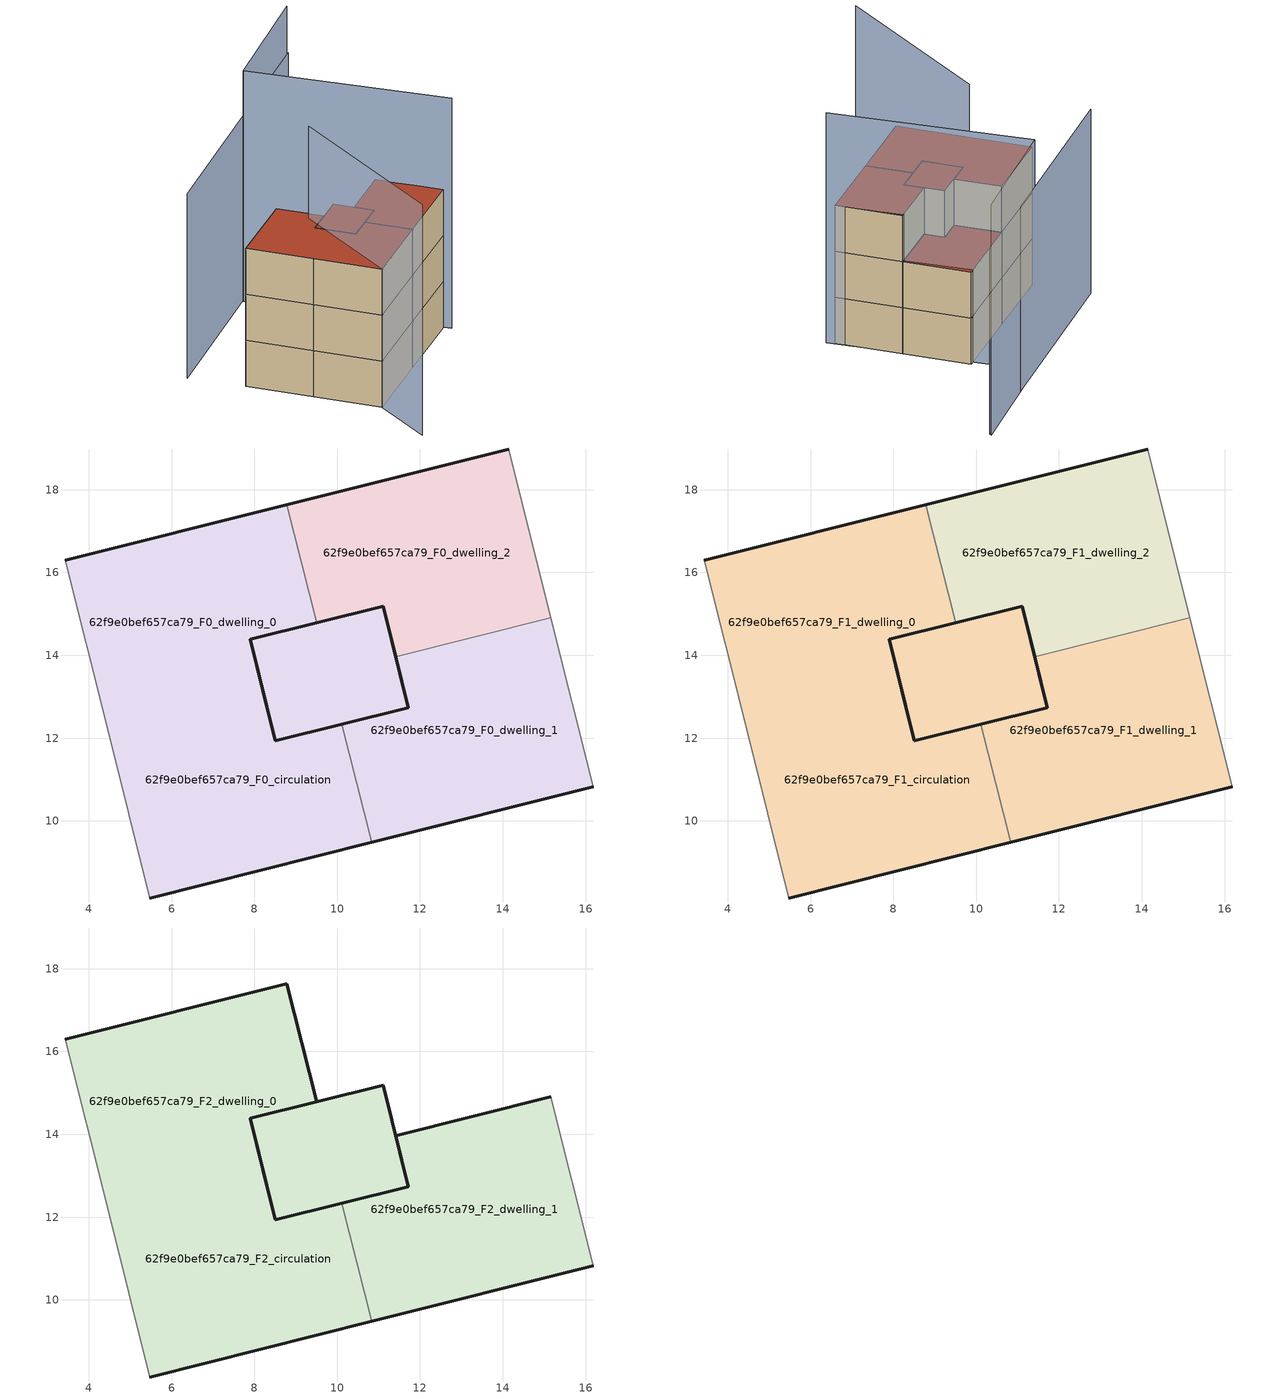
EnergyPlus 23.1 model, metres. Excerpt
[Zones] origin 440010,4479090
62f9e0bef657ca79_F0_dwelling_0
 floor ground (EU_floor_Construction): 8.79,17.64 9.5,14.78 7.9,14.38 8.16,13.34 8.2,13.16 8.28,12.84 8.51,11.93 10.12,12.34 10.83,9.48 5.48,8.14 4.46,12.22 3.44,16.3 z0; 11.11,15.19 11.72,12.74 10.12,12.34 8.51,11.93 8.28,12.84 8.16,13.34 7.9,14.38 z0
 wall outside (EU_wall_Construction): 8.79,17.64 3.44,16.3 / 5.48,8.14 10.83,9.48 / 10.12,12.34 8.51,11.93 8.2,13.16 7.9,14.38 9.5,14.78 z0:3
 wall adiabatic (EU_wall_Construction): 3.44,16.3 4.46,12.22 5.48,8.14 z0:3
 wall to 62f9e0bef657ca79_F0_dwelling_2 (EU_wall_Construction): 9.5,14.78 8.79,17.64 z0:3
 wall to 62f9e0bef657ca79_F0_dwelling_1 (EU_wall_Construction): 10.83,9.48 10.12,12.34 z0:3
62f9e0bef657ca79_F0_dwelling_1
 floor ground (EU_floor_Construction): 11.11,15.19 11.41,13.96 11.46,13.79 11.72,12.74 10.12,12.34 8.51,11.93 7.9,14.38 z0; 15.16,14.9 16.18,10.82 10.83,9.48 10.12,12.34 11.72,12.74 11.46,13.79 11.41,13.96 z0
 wall outside (EU_wall_Construction): 10.83,9.48 16.18,10.82 / 11.41,13.96 11.72,12.74 10.12,12.34 z0:3
 wall adiabatic (EU_wall_Construction): 16.18,10.82 15.16,14.9 z0:3
 wall to 62f9e0bef657ca79_F0_dwelling_2 (EU_wall_Construction): 15.16,14.9 11.41,13.96 z0:3
62f9e0bef657ca79_F0_dwelling_2
 floor ground (EU_floor_Construction): 14.14,18.98 15.16,14.9 11.41,13.96 11.11,15.19 9.5,14.78 8.79,17.64 z0
 wall outside (EU_wall_Construction): 14.14,18.98 8.79,17.64 / 9.5,14.78 11.11,15.19 11.41,13.96 z0:3
 wall adiabatic (EU_wall_Construction): 15.16,14.9 14.14,18.98 z0:3
62f9e0bef657ca79_F0_circulation
 floor ground (EU_floor_Construction): 8.79,17.64 9.5,14.78 7.9,14.38 8.16,13.34 8.2,13.16 8.28,12.84 8.51,11.93 10.12,12.34 10.83,9.48 5.48,8.14 4.46,12.22 3.44,16.3 z0; 11.11,15.19 11.53,13.51 11.72,12.74 10.12,12.34 8.51,11.93 8.28,12.84 8.16,13.34 7.9,14.38 z0; 15.16,14.9 16.18,10.82 10.83,9.48 10.12,12.34 11.72,12.74 11.46,13.79 11.41,13.96 z0
 wall outside (EU_wall_Construction): 11.72,12.74 11.11,15.19 7.9,14.38 8.51,11.93 11.72,12.74 z0:3
62f9e0bef657ca79_F1_dwelling_0
 floor outside (EU_floor_Construction): 8.79,17.64 9.5,14.78 7.9,14.38 8.16,13.34 8.2,13.16 8.28,12.84 8.51,11.93 10.12,12.34 10.83,9.48 5.48,8.14 4.46,12.22 3.44,16.3 z3
 floor to 62f9e0bef657ca79_F0_dwelling_0 (EU_floor_Construction): 11.11,15.19 11.72,12.74 10.12,12.34 8.51,11.93 8.28,12.84 8.16,13.34 7.9,14.38 z3
 wall outside (EU_wall_Construction): 8.79,17.64 3.44,16.3 / 5.48,8.14 10.83,9.48 / 10.12,12.34 8.51,11.93 8.2,13.16 7.9,14.38 9.5,14.78 z3:6
 wall adiabatic (EU_wall_Construction): 3.44,16.3 4.46,12.22 5.48,8.14 z3:6
 wall to 62f9e0bef657ca79_F1_dwelling_2 (EU_wall_Construction): 9.5,14.78 8.79,17.64 z3:6
 wall to 62f9e0bef657ca79_F1_dwelling_1 (EU_wall_Construction): 10.83,9.48 10.12,12.34 z3:6
62f9e0bef657ca79_F1_dwelling_1
 floor to 62f9e0bef657ca79_F0_dwelling_1 (EU_floor_Construction): 15.16,14.9 16.18,10.82 10.83,9.48 10.12,12.34 11.72,12.74 11.46,13.79 11.41,13.96 z3; 11.11,15.19 11.41,13.96 11.72,12.74 10.12,12.34 8.51,11.93 7.9,14.38 z3
 wall outside (EU_wall_Construction): 10.83,9.48 16.18,10.82 / 11.41,13.96 11.72,12.74 10.12,12.34 z3:6
 wall adiabatic (EU_wall_Construction): 16.18,10.82 15.16,14.9 z3:6
 wall to 62f9e0bef657ca79_F1_dwelling_2 (EU_wall_Construction): 15.16,14.9 11.41,13.96 z3:6
62f9e0bef657ca79_F1_dwelling_2
 floor to 62f9e0bef657ca79_F0_dwelling_2 (EU_floor_Construction): 14.14,18.98 15.16,14.9 11.41,13.96 11.11,15.19 9.5,14.78 8.79,17.64 z3
 wall outside (EU_wall_Construction): 14.14,18.98 8.79,17.64 / 9.5,14.78 11.11,15.19 11.41,13.96 z3:6
 wall adiabatic (EU_wall_Construction): 15.16,14.9 14.14,18.98 z3:6
 roof outside (EU_roof_Construction): 15.16,14.9 14.14,18.98 8.79,17.64 9.5,14.78 11.11,15.19 11.41,13.96 z6
62f9e0bef657ca79_F1_circulation
 floor outside (EU_floor_Construction): 15.16,14.9 16.18,10.82 10.83,9.48 10.12,12.34 11.72,12.74 11.46,13.79 11.41,13.96 z3
 floor to 62f9e0bef657ca79_F0_circulation (EU_floor_Construction): 8.79,17.64 9.5,14.78 7.9,14.38 8.16,13.34 8.2,13.16 8.28,12.84 8.51,11.93 10.12,12.34 10.83,9.48 5.48,8.14 4.46,12.22 3.44,16.3 z3; 11.11,15.19 11.53,13.51 11.72,12.74 10.12,12.34 8.51,11.93 8.28,12.84 8.16,13.34 7.9,14.38 z3
 wall outside (EU_wall_Construction): 11.72,12.74 11.11,15.19 7.9,14.38 8.51,11.93 11.72,12.74 z3:6
62f9e0bef657ca79_F2_dwelling_0
 floor outside (EU_floor_Construction): 8.79,17.64 9.5,14.78 7.9,14.38 8.16,13.34 8.2,13.16 8.28,12.84 8.51,11.93 10.12,12.34 10.83,9.48 5.48,8.14 4.46,12.22 3.44,16.3 z6
 floor to 62f9e0bef657ca79_F1_dwelling_0 (EU_floor_Construction): 11.11,15.19 11.72,12.74 10.12,12.34 8.51,11.93 8.28,12.84 8.16,13.34 7.9,14.38 z6
 wall outside (EU_wall_Construction): 5.48,8.14 10.83,9.48 / 10.12,12.34 8.51,11.93 8.2,13.16 7.9,14.38 9.5,14.78 8.79,17.64 3.44,16.3 z6:9
 wall adiabatic (EU_wall_Construction): 3.44,16.3 4.46,12.22 5.48,8.14 z6:9
 wall to 62f9e0bef657ca79_F2_dwelling_1 (EU_wall_Construction): 10.83,9.48 10.12,12.34 z6:9
 roof outside (EU_roof_Construction): 11.72,12.74 11.11,15.19 7.9,14.38 8.16,13.34 8.28,12.84 8.51,11.93 10.12,12.34 z9; 10.83,9.48 10.12,12.34 8.51,11.93 8.28,12.84 8.2,13.16 8.16,13.34 7.9,14.38 9.5,14.78 8.79,17.64 3.44,16.3 4.46,12.22 5.48,8.14 z9
62f9e0bef657ca79_F2_dwelling_1
 floor to 62f9e0bef657ca79_F1_dwelling_1 (EU_floor_Construction): 15.16,14.9 16.18,10.82 10.83,9.48 10.12,12.34 11.72,12.74 11.46,13.79 11.41,13.96 z6; 11.11,15.19 11.41,13.96 11.72,12.74 10.12,12.34 8.51,11.93 7.9,14.38 z6
 wall outside (EU_wall_Construction): 10.83,9.48 16.18,10.82 / 15.16,14.9 11.41,13.96 11.72,12.74 10.12,12.34 z6:9
 wall adiabatic (EU_wall_Construction): 16.18,10.82 15.16,14.9 z6:9
 roof outside (EU_roof_Construction): 16.18,10.82 15.16,14.9 11.41,13.96 11.46,13.79 11.72,12.74 10.12,12.34 10.83,9.48 z9; 11.72,12.74 11.46,13.79 11.41,13.96 11.11,15.19 7.9,14.38 8.51,11.93 10.12,12.34 z9
62f9e0bef657ca79_F2_circulation
 floor outside (EU_floor_Construction): 15.16,14.9 16.18,10.82 10.83,9.48 10.12,12.34 11.72,12.74 11.46,13.79 11.41,13.96 z6
 floor to 62f9e0bef657ca79_F1_circulation (EU_floor_Construction): 8.79,17.64 9.5,14.78 7.9,14.38 8.16,13.34 8.2,13.16 8.28,12.84 8.51,11.93 10.12,12.34 10.83,9.48 5.48,8.14 4.46,12.22 3.44,16.3 z6; 11.11,15.19 11.53,13.51 11.72,12.74 10.12,12.34 8.51,11.93 8.28,12.84 8.16,13.34 7.9,14.38 z6
 wall outside (EU_wall_Construction): 11.72,12.74 11.11,15.19 7.9,14.38 8.51,11.93 11.72,12.74 z6:9
 roof outside (EU_roof_Construction): 11.72,12.74 11.53,13.51 11.11,15.19 7.9,14.38 8.16,13.34 8.28,12.84 8.51,11.93 10.12,12.34 z9; 10.83,9.48 10.12,12.34 8.51,11.93 8.28,12.84 8.2,13.16 8.16,13.34 7.9,14.38 9.5,14.78 8.79,17.64 3.44,16.3 4.46,12.22 5.48,8.14 z9; 16.18,10.82 15.16,14.9 11.41,13.96 11.46,13.79 11.72,12.74 10.12,12.34 10.83,9.48 z9
shading: 16.38,10.37 12.78,22.52 / 12.78,22.52 21.32,25.05 / 8.73,15.37 3.67,4.19 z0:15; 21.28,24.91 2.51,19.77 z0:12
[Building]
EU S2 Campaign: North Axis=0; Terrain=City; Solar Distribution=FullExterior
[Site:Location]
Madrid: Latitude=40.5; Longitude=-3.5; Time Zone=1; Elevation=609
[SizingPeriod:WeatherFileDays]
AnnualSizingPeriod: Begin Month=1; Begin Day of Month=1; End Month=12; End Day of Month=31; Day of Week for Start Day=Monday; Use Weather File Daylight Saving Period=No; Use Weather File Rain and Snow Indicators=No
[MATERIAL]
EU_InternalMass_Material: Roughness=MediumRough; Thickness=0.1; Conductivity=1; Density=1800; Specific Heat=900; Thermal Absorptance=0.9; Solar Absorptance=0.7; Visible Absorptance=0.7
[MATERIAL:NOMASS] Roughness=MediumRough; Thermal Absorptance=0.9; Solar Absorptance=0.7; Visible Absorptance=0.7
Name | Thermal Resistance
EU_wall_NoMass | 0.419739
EU_roof_NoMass | 0.352165
EU_floor_NoMass | 0.608284
[CONSTRUCTION]
EU_wall_Construction: EU_wall_NoMass
EU_roof_Construction: EU_roof_NoMass
EU_floor_Construction: EU_floor_NoMass
EU_InternalMass_Construction: EU_InternalMass_Material
[ZONE] Type=1; Multiplier=1; Ceiling Height=autocalculate; Floor Area=autocalculate; Part of Total Floor Area=Yes
Name | Volume
62f9e0bef657ca79_F0_dwelling_0; 62f9e0bef657ca79_F1_dwelling_0; 62f9e0bef657ca79_F2_dwelling_0 | 151.78
62f9e0bef657ca79_F0_dwelling_1 | 88.4224
62f9e0bef657ca79_F1_dwelling_1; 62f9e0bef657ca79_F2_dwelling_1 | 88.4216
62f9e0bef657ca79_F0_dwelling_2; 62f9e0bef657ca79_F1_dwelling_2 | 63.3571
62f9e0bef657ca79_F0_circulation; 62f9e0bef657ca79_F1_circulation; 62f9e0bef657ca79_F2_circulation | 215.138
[INTERNALMASS] Construction=EU_InternalMass_Construction
Name | Zone or ZoneList | Surface Area
62f9e0bef657ca79_F0_dwelling_0_EU_InternalMass | 62f9e0bef657ca79_F0_dwelling_0 | 42.2385
62f9e0bef657ca79_F0_dwelling_1_EU_InternalMass | 62f9e0bef657ca79_F0_dwelling_1 | 21.1193
62f9e0bef657ca79_F0_dwelling_2_EU_InternalMass | 62f9e0bef657ca79_F0_dwelling_2 | 21.1193
62f9e0bef657ca79_F1_dwelling_0_EU_InternalMass | 62f9e0bef657ca79_F1_dwelling_0 | 42.2385
62f9e0bef657ca79_F1_dwelling_1_EU_InternalMass | 62f9e0bef657ca79_F1_dwelling_1 | 21.1193
62f9e0bef657ca79_F1_dwelling_2_EU_InternalMass | 62f9e0bef657ca79_F1_dwelling_2 | 21.1193
62f9e0bef657ca79_F2_dwelling_0_EU_InternalMass | 62f9e0bef657ca79_F2_dwelling_0 | 42.2385
62f9e0bef657ca79_F2_dwelling_1_EU_InternalMass | 62f9e0bef657ca79_F2_dwelling_1 | 42.2385
[OTHEREQUIPMENT] Fuel Type=Electricity; Design Level Calculation Method=Watts/Area; Power per Zone Floor Area=1; Fraction Latent=0; Fraction Radiant=0; Fraction Lost=0; Carbon Dioxide Generation Rate=0; EndUse Subcategory=EU_Step8_InternalGains
Name | Zone or ZoneList or Space or SpaceList | Schedule
EU_Step8_InternalGain_62f9e0bef657ca79_F0_dwelling_0_f000 | 62f9e0bef657ca79_F0_dwelling_0 | EU_Step8_GainSchedule_62f9e0bef657ca79_F0_dwelling_0_f000
EU_Step8_InternalGain_62f9e0bef657ca79_F0_dwelling_1_f000 | 62f9e0bef657ca79_F0_dwelling_1 | EU_Step8_GainSchedule_62f9e0bef657ca79_F0_dwelling_1_f000
EU_Step8_InternalGain_62f9e0bef657ca79_F0_dwelling_2_f000 | 62f9e0bef657ca79_F0_dwelling_2 | EU_Step8_GainSchedule_62f9e0bef657ca79_F0_dwelling_2_f000
EU_Step8_InternalGain_62f9e0bef657ca79_F1_dwelling_0_f000 | 62f9e0bef657ca79_F1_dwelling_0 | EU_Step8_GainSchedule_62f9e0bef657ca79_F1_dwelling_0_f000
EU_Step8_InternalGain_62f9e0bef657ca79_F1_dwelling_1_f000 | 62f9e0bef657ca79_F1_dwelling_1 | EU_Step8_GainSchedule_62f9e0bef657ca79_F1_dwelling_1_f000
EU_Step8_InternalGain_62f9e0bef657ca79_F1_dwelling_2_f000 | 62f9e0bef657ca79_F1_dwelling_2 | EU_Step8_GainSchedule_62f9e0bef657ca79_F1_dwelling_2_f000
EU_Step8_InternalGain_62f9e0bef657ca79_F2_dwelling_0_f000 | 62f9e0bef657ca79_F2_dwelling_0 | EU_Step8_GainSchedule_62f9e0bef657ca79_F2_dwelling_0_f000
EU_Step8_InternalGain_62f9e0bef657ca79_F2_dwelling_1_f000 | 62f9e0bef657ca79_F2_dwelling_1 | EU_Step8_GainSchedule_62f9e0bef657ca79_F2_dwelling_1_f000
[ZONEINFILTRATION:DESIGNFLOWRATE] Schedule=EU_AlwaysOn; Design Flow Rate Calculation Method=Flow/Area; Flow Rate per Floor Area=0.0005; Constant Term Coefficient=1; Temperature Term Coefficient=0; Velocity Term Coefficient=0; Velocity Squared Term Coefficient=0
Name | Zone or ZoneList or Space or SpaceList
EU_Circulation_Infiltration_62f9e0bef657ca79_F0_circulation | 62f9e0bef657ca79_F0_circulation
EU_Circulation_Infiltration_62f9e0bef657ca79_F1_circulation | 62f9e0bef657ca79_F1_circulation
EU_Circulation_Infiltration_62f9e0bef657ca79_F2_circulation | 62f9e0bef657ca79_F2_circulation
[ZONEVENTILATION:DESIGNFLOWRATE] Schedule=EU_AlwaysOn; Design Flow Rate Calculation Method=AirChanges/Hour; Air Changes per Hour=0.703302; Ventilation Type=Natural; Fan Pressure Rise=0; Fan Total Efficiency=1; Constant Term Coefficient=1; Temperature Term Coefficient=0; Velocity Term Coefficient=0; Velocity Squared Term Coefficient=0; Minimum Indoor Temperature=-100; Maximum Indoor Temperature=100; Delta Temperature=-100; Minimum Outdoor Temperature=-100; Maximum Outdoor Temperature=100; Maximum Wind Speed=40
Name | Zone or ZoneList or Space or SpaceList
EU_ConstantAir_62f9e0bef657ca79_F0_dwelling_0 | 62f9e0bef657ca79_F0_dwelling_0
EU_ConstantAir_62f9e0bef657ca79_F0_dwelling_1 | 62f9e0bef657ca79_F0_dwelling_1
EU_ConstantAir_62f9e0bef657ca79_F0_dwelling_2 | 62f9e0bef657ca79_F0_dwelling_2
EU_ConstantAir_62f9e0bef657ca79_F1_dwelling_0 | 62f9e0bef657ca79_F1_dwelling_0
EU_ConstantAir_62f9e0bef657ca79_F1_dwelling_1 | 62f9e0bef657ca79_F1_dwelling_1
EU_ConstantAir_62f9e0bef657ca79_F1_dwelling_2 | 62f9e0bef657ca79_F1_dwelling_2
EU_ConstantAir_62f9e0bef657ca79_F2_dwelling_0 | 62f9e0bef657ca79_F2_dwelling_0
EU_ConstantAir_62f9e0bef657ca79_F2_dwelling_1 | 62f9e0bef657ca79_F2_dwelling_1
[HVACTEMPLATE:THERMOSTAT] Constant Heating Setpoint=20; Constant Cooling Setpoint=50
EU_HeatOnly_62f9e0bef657ca79_F0_dwelling_0; EU_HeatOnly_62f9e0bef657ca79_F0_dwelling_1; EU_HeatOnly_62f9e0bef657ca79_F0_dwelling_2; EU_HeatOnly_62f9e0bef657ca79_F1_dwelling_0; EU_HeatOnly_62f9e0bef657ca79_F1_dwelling_1; EU_HeatOnly_62f9e0bef657ca79_F1_dwelling_2; EU_HeatOnly_62f9e0bef657ca79_F2_dwelling_0; EU_HeatOnly_62f9e0bef657ca79_F2_dwelling_1
[HVACTEMPLATE:ZONE:IDEALLOADSAIRSYSTEM] System Availability Schedule=EU_AlwaysOn; Maximum Heating Supply Air Temperature=50; Minimum Cooling Supply Air Temperature=13; Maximum Heating Supply Air Humidity Ratio=0.0156; Minimum Cooling Supply Air Humidity Ratio=0.0077; Heating Limit=NoLimit; Cooling Limit=NoLimit; Heating Availability Schedule=EU_AlwaysOn; Cooling Availability Schedule=EU_CoolingOff; Dehumidification Control Type=ConstantSensibleHeatRatio; Cooling Sensible Heat Ratio=0.7; Dehumidification Setpoint=60; Humidification Control Type=None; Humidification Setpoint=30; Outdoor Air Method=None; Outdoor Air Flow Rate per Person=0.00944; Outdoor Air Flow Rate per Zone Floor Area=0; Outdoor Air Flow Rate per Zone=0; Demand Controlled Ventilation Type=None; Outdoor Air Economizer Type=NoEconomizer; Heat Recovery Type=None; Sensible Heat Recovery Effectiveness=0.7; Latent Heat Recovery Effectiveness=0.65
Name | Template Thermostat
62f9e0bef657ca79_F0_dwelling_0 | EU_HeatOnly_62f9e0bef657ca79_F0_dwelling_0
62f9e0bef657ca79_F0_dwelling_1 | EU_HeatOnly_62f9e0bef657ca79_F0_dwelling_1
62f9e0bef657ca79_F0_dwelling_2 | EU_HeatOnly_62f9e0bef657ca79_F0_dwelling_2
62f9e0bef657ca79_F1_dwelling_0 | EU_HeatOnly_62f9e0bef657ca79_F1_dwelling_0
62f9e0bef657ca79_F1_dwelling_1 | EU_HeatOnly_62f9e0bef657ca79_F1_dwelling_1
62f9e0bef657ca79_F1_dwelling_2 | EU_HeatOnly_62f9e0bef657ca79_F1_dwelling_2
62f9e0bef657ca79_F2_dwelling_0 | EU_HeatOnly_62f9e0bef657ca79_F2_dwelling_0
62f9e0bef657ca79_F2_dwelling_1 | EU_HeatOnly_62f9e0bef657ca79_F2_dwelling_1
[SIZING:ZONE] Zone Cooling Design Supply Air Temperature Input Method=SupplyAirTemperature; Zone Cooling Design Supply Air Temperature=13; Zone Heating Design Supply Air Temperature Input Method=SupplyAirTemperature; Zone Heating Design Supply Air Temperature=50; Zone Cooling Design Supply Air Humidity Ratio=0.008; Zone Heating Design Supply Air Humidity Ratio=0.008; Cooling Design Air Flow Method=DesignDay; Cooling Design Air Flow Rate=0; Cooling Minimum Air Flow per Zone Floor Area=0.000762; Cooling Minimum Air Flow=0; Cooling Minimum Air Flow Fraction=0.2; Heating Design Air Flow Method=DesignDay; Heating Design Air Flow Rate=0; Heating Maximum Air Flow per Zone Floor Area=0.002032; Heating Maximum Air Flow=0.141576; Heating Maximum Air Flow Fraction=0.3; Account for Dedicated Outdoor Air System=No; Dedicated Outdoor Air System Control Strategy=NeutralSupplyAir; Dedicated Outdoor Air Low Setpoint Temperature for Design=autosize; Dedicated Outdoor Air High Setpoint Temperature for Design=autosize; Zone Load Sizing Method=Sensible Load Only No Latent Load; Zone Latent Cooling Design Supply Air Humidity Ratio Input Method=HumidityRatioDifference; Zone Cooling Design Supply Air Humidity Ratio Difference=0.005; Zone Latent Heating Design Supply Air Humidity Ratio Input Method=HumidityRatioDifference; Zone Humidification Design Supply Air Humidity Ratio Difference=0.005
62f9e0bef657ca79_F0_dwelling_0; 62f9e0bef657ca79_F0_dwelling_1; 62f9e0bef657ca79_F0_dwelling_2; 62f9e0bef657ca79_F1_dwelling_0; 62f9e0bef657ca79_F1_dwelling_1; 62f9e0bef657ca79_F1_dwelling_2; 62f9e0bef657ca79_F2_dwelling_0; 62f9e0bef657ca79_F2_dwelling_1
[SCHEDULE:CONSTANT]
Name | Hourly Value
EU_AlwaysOn | 1
EU_CoolingOff | 0
[SCHEDULE:FILE] Column Number=1; Rows to Skip at Top=0; Number of Hours of Data=8760; Column Separator=Comma; Interpolate to Timestep=No; Minutes per Item=60; Adjust Schedule for Daylight Savings=Yes
Name | File
EU_Step8_GainSchedule_62f9e0bef657ca79_F0_dwelling_0_f000 | ../../schedules/62f9e0bef657ca79/62f9e0bef657ca79_F0_dwelling_0_f000_gain.csv
EU_Step8_GainSchedule_62f9e0bef657ca79_F0_dwelling_1_f000 | ../../schedules/62f9e0bef657ca79/62f9e0bef657ca79_F0_dwelling_1_f000_gain.csv
EU_Step8_GainSchedule_62f9e0bef657ca79_F0_dwelling_2_f000 | ../../schedules/62f9e0bef657ca79/62f9e0bef657ca79_F0_dwelling_2_f000_gain.csv
EU_Step8_GainSchedule_62f9e0bef657ca79_F1_dwelling_0_f000 | ../../schedules/62f9e0bef657ca79/62f9e0bef657ca79_F1_dwelling_0_f000_gain.csv
EU_Step8_GainSchedule_62f9e0bef657ca79_F1_dwelling_1_f000 | ../../schedules/62f9e0bef657ca79/62f9e0bef657ca79_F1_dwelling_1_f000_gain.csv
EU_Step8_GainSchedule_62f9e0bef657ca79_F1_dwelling_2_f000 | ../../schedules/62f9e0bef657ca79/62f9e0bef657ca79_F1_dwelling_2_f000_gain.csv
EU_Step8_GainSchedule_62f9e0bef657ca79_F2_dwelling_0_f000 | ../../schedules/62f9e0bef657ca79/62f9e0bef657ca79_F2_dwelling_0_f000_gain.csv
EU_Step8_GainSchedule_62f9e0bef657ca79_F2_dwelling_1_f000 | ../../schedules/62f9e0bef657ca79/62f9e0bef657ca79_F2_dwelling_1_f000_gain.csv
